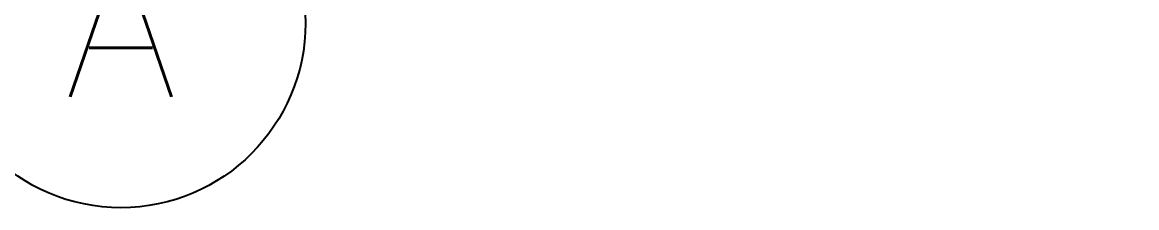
# Model space of a CAD drawing. Header units: millimetres. Extents: x -3 to 53, y -269 to 39.
# Drawn here: x 51.367 to 52.876, y 35.8 to 36.051 of the extents above; entities that cross this region are included whole.
import ezdxf
from ezdxf.enums import TextEntityAlignment as Align
from ezdxf.xclip import XClip

# ---------------------------------------------------------------- set-up
doc = ezdxf.new("R2010")
doc.units = ezdxf.units.MM
doc.header["$LTSCALE"] = 15
doc.header["$XCLIPFRAME"] = 2
doc.linetypes.add('ACAD_ISO07W100', pattern=[3, 0, -3])
doc.linetypes.add('PHANTOM', pattern=[63.50000000000001, 31.75, -6.35, 6.35, -6.35, 6.35, -6.35])
doc.layers.get('0').update_dxf_attribs({"color": 250})
doc.layers.add('A-EJES', color=251, linetype='PHANTOM')
doc.layers.add('A-MUROS', color=252, linetype='Continuous', lineweight=30)
doc.styles.add('R80', font='ARIALN.TTF', dxfattribs={"height": 2.03})
doc.styles.add('ROMANS', font='romans.shx', dxfattribs={"width": 0.8})

# ---------------------------------------------------------------- blocks, each defined once
blk = doc.blocks.new('A$C9f73720c')
at = {"layer": 'A-MUROS'}
blk.add_line((53.58783468385813, 135.5125910621136, 9.6583963713686e-07), (54.52068825307657, 138.5688248425722), dxfattribs=at)
at = {"style": 'R80'}
for height, rotation, p in [(0.08999999999999998, 0.009024318236752005, (39.55400180086957, 141.004645367186, 2.989582827941199e-06)), (0.08999999999999998, 0.009024318236752005, (45.79837450129802, 139.3226032210843, 3.362277385823113e-06)), (0.08999999999999998, 0.009024318236752005, (50.46344866956586, 135.3577879891129, 3.362277385823113e-06)), (0.08999999999999998, 0.009024318236752005, (41.97843763040964, 129.0436469037414, 3.362277385823113e-06)), (0.08999999999999998, 0.009024318236752005, (37.84093274677523, 128.6088977670627, 3.362277385823113e-06)), (0.08999999999999998, 0.009024318236752005, (35.48299050264999, 116.3582478138016, 3.362277385823113e-06)), (0.08999999999999998, 0.009024318236752005, (38.56066348471448, 113.6321012396695, 3.362277385823113e-06)), (0.08999999999999998, 0.009024318236752005, (45.12922654130037, 84.37573007218101, 3.362277385823113e-06)), (0.08999999999999998, 0.009024318236752005, (43.91105876648458, 83.93353253233742, 3.362277385823113e-06)), (0.08999999999999998, 0.009024318236752005, (43.14851105365327, 83.40097679294215, 3.362277385823113e-06)), (0.08999999999999998, 0.009024318236752647, (28.00674955981323, 80.1070595020757, 4.706491410619015e-06)), (0.08999999999999998, 0.009024318236752005, (44.37534144565238, 79.9045896884383, 3.362277385823113e-06)), (0.08999999999999998, 0.009024318236752005, (55.1509971664136, 79.21725743267253, 3.362244064099655e-06)), (0.08999999999999998, 0.009024318236752005, (38.26082499521095, 76.00490702971378)), (0.08999999999999998, 0.009024318236752005, (39.00359765353734, 75.55583832229979)), (0.08999999999999998, 0.009024318236752647, (27.51368831043601, 75.21328245572307, 4.706491410619015e-06)), (0.08999999999999998, 0.009024318236752647, (27.51368831043601, 75.21328245572307, 4.706491410619015e-06)), (0.08999999999999998, 0.009024318236752005, (39.85193490822805, 75.15431196432128)), (0.08999999999999998, 0.009024318236752647, (25.3599275671086, 70.27088301632115, 4.706491410619015e-06)), (0.08999999999999998, 0.009024318236752005, (32.16456429838674, 69.19197598289263, 3.461665138839658e-06)), (0.08999999999999998, 0.009024318236752005, (32.16456429838674, 69.19197598289263, 3.461665138839662e-06)), (0.08999999999999998, 0.009024318236752647, (26.99466614952781, 68.63918328567901, 4.706491410619015e-06)), (0.08999999999999998, 0.009024318236752005, (59.85035903083282, 67.3859448796467, 3.362264782817912e-06)), (0.08999999999999998, 0.009024318236752647, (24.83899722682783, 65.51068564693936, 4.706491410619015e-06)), (0.08999999999999998, 0.009024318236752647, (24.83899722682783, 65.51068564693936, 4.706491410619015e-06)), (0.08999999999999998, 0.009024318236752005, (33.50081673745533, 60.26099538433858, 4.706491410619015e-06)), (0.08999999999999998, 0.009024318236752005, (33.50081673745533, 60.26099538433858, 4.706491410619015e-06)), (0.09000000000000016, 347.3907560878739, (17.10691215832095, 59.27263593853161, 4.706491410619015e-06)), (0.08999999999999998, 0.009024318236752647, (26.47084359607198, 59.2034803536118, 4.706491410619015e-06)), (0.08999999999999998, 0.009024318236752647, (26.47084359607198, 59.2034803536118, 4.706491410619015e-06)), (0.08999999999999998, 0.009024318236752647, (23.1215637937794, 58.76853820498596, 4.857600132761949e-06)), (0.08999999999999998, 0.009024318236752647, (23.1215637937794, 58.76853820498596, 4.857600132761949e-06)), (0.08999999999999998, 0.009024318236752647, (27.66322852430406, 55.39591168056736, 4.706491410619015e-06)), (0.08999999999999998, 0.009024318236752647, (27.66322852430406, 55.39591168056736, 4.706491410619015e-06)), (0.08999999999999998, 0.009024318236752647, (22.22386731641837, 54.98183920517127, 4.706491410619015e-06)), (0.08999999999999998, 0.009024318236752647, (22.22386731641837, 54.98183920517127, 4.706491410619015e-06)), (0.08999999999999998, 0.009024318236753289, (65.71742456087037, 53.58034823651921, 3.362277385823113e-06)), (0.08999999999999998, 0.009024318236752005, (38.37702687504591, 51.71660765356879, 3.362277385823113e-06)), (0.08999999999999998, 0.009024318236752005, (38.37702687504591, 51.71660765356879, 3.362277385823117e-06)), (0.08999999999999998, 0.009024318236752647, (21.02937477795878, 51.37666351165182, 4.706491410619015e-06)), (0.08999999999999998, 0.009024318236752647, (21.02937477795878, 51.37666351165182, 4.706491410619015e-06)), (0.08999999999999998, 0.009024318236752647, (29.40908168527765, 50.88758595104823, 4.706491410655957e-06)), (0.08999999999999998, 0.009024318236752647, (29.40908168527765, 50.88758595104823, 4.706491410655957e-06)), (0.08999999999999998, 0.009024318236752647, (22.51835144442975, 48.08076606507907, 4.706491410619015e-06)), (0.08999999999999998, 0.009024318236752647, (22.51835144442975, 48.08076606507907, 4.706491410619015e-06)), (0.08999999999999998, 0.009024318236752005, (32.83052256535395, 47.94781424853512, 3.362277385823113e-06)), (0.08999999999999998, 0.009024318236752005, (38.641407036027, 47.92376448589872, 3.362277385823113e-06)), (0.09000000000000007, 1.557633544307922, (45.50129112108327, 47.00334283471395, -1.08596095030931e-05)), (0.09000000000000007, 1.557633544307922, (45.50129112108327, 47.00334283471395, -1.08596095030931e-05)), (0.09000000000000007, 1.557633544307922, (42.96128392835442, 45.87806676462581, 3.512253433404052e-06)), (0.08999999999999998, 0.009024318236752647, (31.22521980098919, 43.43522906399826, 4.706491410619015e-06)), (0.08999999999999998, 0.009024318236752647, (31.22521980098919, 43.43522906399826, 4.706491410619015e-06)), (0.08999999999999998, 0.009024318236752647, (24.82912919359753, 43.30559683594419, 4.706491410619015e-06)), (0.08999999999999998, 0.009024318236752647, (24.82912919359753, 43.30559683594419, 4.706491410619015e-06)), (0.08999999999999998, 0.009024318236752647, (28.86844280470634, 42.60917463901945, -1.936912413204994e-06)), (0.08999999999999998, 0.009024318236752647, (28.86844280470634, 42.60917463901945, -1.936912413204996e-06)), (0.08999999999999998, 0.009024318236752005, (46.08146229055367, 42.40482679198994, 3.362277385823113e-06)), (0.08999999999999998, 0.009024318236752647, (19.03068471785168, 42.05589301608065, 4.706491410619015e-06)), (0.08999999999999998, 0.009024318236752647, (19.03068471785168, 42.05589301608065, 4.706491410619015e-06)), (0.08999999999999998, 0.009024318236753289, (70.9066982658778, 41.03288838643142, 3.362277385739846e-06)), (0.08999999999999998, 0.009024318236752647, (22.7764587662323, 38.74069726284154, 4.706491410619015e-06)), (0.08999999999999998, 0.009024318236752647, (22.7764587662323, 38.74069726284154, 4.706491410619015e-06)), (0.08999999999999998, 0.009024318236752647, (17.89520782806452, 37.46244426447456, 4.706491410619015e-06)), (0.08999999999999998, 0.009024318236752647, (17.89520782806452, 37.46244426447456, 4.706491410619015e-06)), (0.08999999999999998, 0.009024318236752647, (25.8226111606427, 33.2142472863526, 3.240561054408875e-06)), (0.08999999999999998, 0.009024318232681537, (21.50265422595201, 31.27540682352641, 4.706491410619015e-06)), (0.1403324825328491, 0.009024318232425412, (43.01775970391731, 29.87779531696764, 4.708577420109158e-06)), (0.08999999999999998, 0.009024318232681537, (24.39781889963433, 29.26593716632136, 4.706491410619015e-06)), (0.08999999999999998, 0.009024318232680895, (49.75645531682766, 29.02869228928841, 8.087904253603042e-07)), (0.08999999999999998, 0.009024318232681537, (16.50998132807672, 28.4123235578046, 4.706491410619015e-06)), (0.08999999999999998, 0.009024318232681537, (16.50998132807672, 28.4123235578046, 4.706491410619015e-06)), (0.08999999999999998, 0.009024318232680895, (40.7945916457475, 24.89300407379428, 4.708577420109158e-06)), (0.08999999999999998, 0.009024318232681537, (18.12676568903499, 23.63741692997076, 4.708577420109158e-06)), (0.08999999999999998, 0.009024318232681537, (20.34600804994347, 20.32913030966674, 4.706491410619015e-06)), (0.08999999999999998, 0.009024318232680895, (38.33650080319148, 19.46321554019606, 4.708577420109158e-06)), (0.08999999999999998, 0.009024318232681537, (18.28687880581947, 15.98276574540444, 3.362277385823113e-06)), (0.08999999999999998, 0.009024318232680895, (36.66944314161903, 12.59772927131063, -1.08596095030931e-05)), (0.09000000000000007, 337.7998366167191, (24.75361139545124, 11.23338317179535, 3.362277385823113e-06)), (0.08999999999999998, 0.009024318232680895, (33.59283368825803, 10.35080076664244, 3.362277385823113e-06)), (0.09000000000000007, 337.7998366167191, (21.61094078805322, 10.12467776199284, 3.362277385823113e-06)), (0.09000000000000007, 337.7998366167191, (16.56051797105016, 9.599798669642254, 3.362277385823113e-06)), (0.09000000000000007, 337.7998366167191, (29.94142637590555, 8.953406921191586, 3.362277385823113e-06)), (0.09000000000000007, 337.7998366167191, (31.64021273361429, 7.956131797818883, -1.085961086733515e-05)), (0.09000000000000007, 337.7998366167191, (26.73599886774458, 7.796616668416589, 3.362277385823113e-06)), (0.09000000000000007, 337.7998366167191, (32.02878516385242, 7.023210017545593, -1.085960995784045e-05)), (0.08999999999999998, 0.009024318233699313, (23.32393714894078, 5.576281331512413, 4.706491410619015e-06)), (0.08999999999999998, 0.009024318233699313, (16.53473564683463, 5.567837451617501, 3.362277385823113e-06)), (0.08999999999999998, 0.009024318233189785, (34.47177392897085, 3.637915200586669, -1.08596085935984e-05))]:
    blk.add_attdef('N.P.T.+0.00', text='', height=height, rotation=rotation, dxfattribs=at).set_placement(p, align=Align.MIDDLE_CENTER)
for p in [(49.92630227023728, 138.2431446092388, 3.362277385823113e-06), (56.69041146256601, 136.2520443910918, 1.244826250967895e-06), (60.53356483046191, 135.5236811584047, 1.244826250967895e-06), (42.63222780064203, 135.1839034941233), (46.25157510937531, 126.9171087827718), (35.15477363680943, 97.85450640527516, 3.362277385823108e-06), (31.26178090009591, 93.94447166306885, 9.446675468794678e-07), (17.93934098101558, 86.88608928790303, -1.08596095030931e-05), (34.74437063001206, 85.6147811955026, 3.362277385823113e-06), (35.50479168834972, 81.46357894523064, 1.244826250947732e-06), (34.65344990056582, 76.99285704104211, -1.08596095030931e-05), (59.66677426066703, 73.25090666787686), (40.41129876321168, 65.84213685264795, -1.08596095030931e-05), (43.56114672197252, 65.2124503517708, 4.706491410619015e-06), (64.4681427977932, 61.38568108363057), (43.91109569434885, 51.49273062238453, -1.085960941451542e-05), (32.97437612648461, 51.08278890347095, -1.08596095030931e-05), (69.32423194858815, 50.08138511350362, 3.545926623193915e-06), (48.03265021031364, 50.07352389695109, 3.36227829233611e-06), (52.95989093053609, 39.47011505832879, -1.08596095030931e-05), (74.41589662968293, 35.74665692003425, -1.08596095030931e-05)]:
    blk.add_attdef('N.P.T.+0.00', text='', height=0.2109375000000003, dxfattribs=at).set_placement(p, align=Align.MIDDLE_CENTER)
blk = doc.blocks.new('Ejes_Torre G')
at = {"layer": 'A-EJES', "linetype": 'Continuous'}
blk.add_circle((51.50038238226067, 13.84999798761265), 0.25, dxfattribs=at)
at = {"layer": 'A-EJES', "linetype": 'Continuous', "style": 'ROMANS'}
blk.add_text('A', height=0.2, rotation=2.55967247397848e-08, dxfattribs=at).set_placement((51.50038238226067, 13.84999798761288), align=Align.MIDDLE_CENTER)

msp = doc.modelspace()

# ---------------------------------------------------------------- block references
at = {"linetype": 'ACAD_ISO07W100', "ltscale": 5}
ref = msp.add_blockref('A$C9f73720c', (-94.00427676998805, 47.5864290793545), dxfattribs=dict(at, rotation=286.9770955472961))
XClip(ref).set_block_clipping_path([(53.973966783125775, 80.26833859438523), (69.37303030473828, 130.70851478653714), (51.05957010827318, 136.2994971770738), (35.66050658666068, 85.8593209849219)])

# ---------------------------------------------------------------- next in the draw order: block references
at = {"layer": 'A-MUROS'}
msp.add_blockref('Ejes_Torre G', (-1.798289247290086e-06, 22.19996468085742), dxfattribs=at)

doc.saveas('drawing.dxf')
